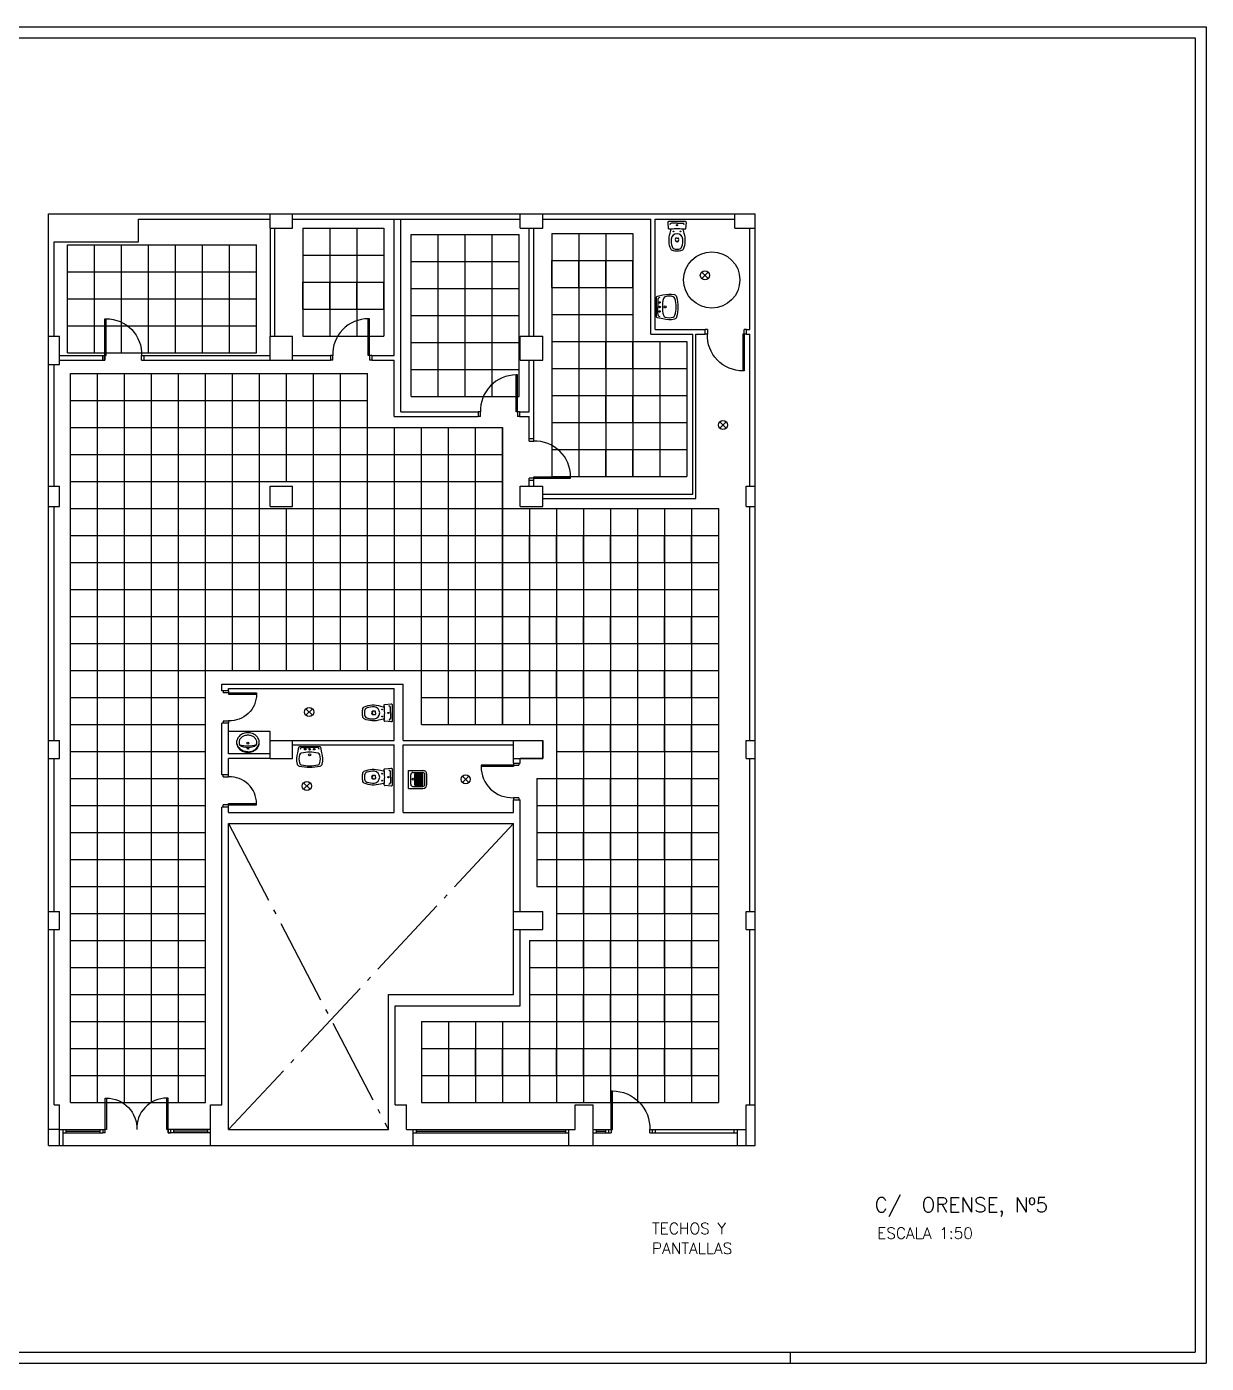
# Model space of a CAD drawing. Extents: x 131 to 495, y 66 to 228.
# Drawn here: x 153.85 to 180.07, y 65.85 to 95.55 of the extents above; entities that cross this region are included whole.
import ezdxf

# ---------------------------------------------------------------- set-up
doc = ezdxf.new("R2010")
doc.units = 0
doc.linetypes.add('ACAD_ISO04W100', pattern=[30.5, 24, -3, 0.5, -3])
doc.linetypes.add('PUNTOS', pattern=[0.25, 0, -0.25])
doc.layers.get('0').update_dxf_attribs({"linetype": 'CONTINUOUS'})
for name, color, linetype in [('2', 7, 'CONTINUOUS'), ('FORMATO', 7, 'CONTINUOUS'), ('PANTALLAS', 2, 'CONTINUOUS'), ('PLANTA', 5, 'CONTINUOUS'), ('SAN', 7, 'CONTINUOUS'), ('TECHO', 4, 'CONTINUOUS')]:
    doc.layers.add(name, color=color, linetype=linetype)
doc.styles.add('ROMANS', font='romans')

# ---------------------------------------------------------------- blocks, each defined once
blk = doc.blocks.new('012311')
for p, q in [((-0.2, 0), (0.2, 0)), ((-0.2, 0), (-0.2, -0.317)), ((0.2, 0), (0.2, -0.317)), ((-0.155, -0.095), (-0.155, -0.312)), ((-0.126, -0.136), (-0.126, -0.316)), ((-0.126, -0.136), (0.124, -0.136)), ((-0.126, -0.166), (0.124, -0.166)), ((-0.126, -0.196), (0.124, -0.196)), ((-0.126, -0.226), (0.124, -0.226)), ((-0.126, -0.256), (0.124, -0.256)), ((-0.126, -0.286), (0.124, -0.286)), ((-0.105, -0.045), (0.105, -0.045)), ((0.124, -0.136), (0.124, -0.316)), ((0.155, -0.095), (0.155, -0.312)), ((-0.126, -0.316), (0.124, -0.316)), ((-0.11, -0.407), (0.11, -0.407)), ((-0.105, -0.362), (0.105, -0.362))]:
    blk.add_line(p, q)
blk.add_circle((0.003, -0.098), 0.0213)
for centre, radius, start, end in [((-0.105, -0.095), 0.0501, 90, 180), ((0.105, -0.095), 0.0501, 0, 90), ((-0.11, -0.317), 0.0902, 180, 270), ((-0.105, -0.312), 0.0501, 180, 270), ((0.105, -0.312), 0.0501, 270, 0), ((0.11, -0.317), 0.0902, 270, 0)]:
    blk.add_arc(centre, radius, start, end)
blk = doc.blocks.new('012114')
for p, q in [((0, -0.041), (-0.126, -0.041)), ((0, -0.041), (0.126, -0.041)), ((0, -0.372), (-0.025, -0.372)), ((0, -0.372), (0.025, -0.372))]:
    blk.add_line(p, q)
blk.add_lwpolyline([(0.17, -0.179, 0.006856), (0.131, -0.175), (0.152, -0.264, -0.190618), (0.133, -0.625, -0.225225), (0.1, -0.652, -0.063558), (0, -0.665, -0.063558), (-0.1, -0.652, -0.225225), (-0.133, -0.625, -0.190618), (-0.152, -0.264), (-0.131, -0.175, 0.006856), (-0.17, -0.179, -0.425204), (-0.187, -0.165), (-0.2, -0.024, -0.440217), (-0.179, 0), (0, 0), (0.179, 0, -0.440217), (0.2, -0.024), (0.187, -0.165)], format="xyb")
for centre, radius in [((-0.078, -0.225), 0.008), ((0, -0.087), 0.0125), ((0.078, -0.225), 0.008)]:
    blk.add_circle(centre, radius)
for centre, radius, start, end in [((-0.122, -0.078), 0.0372, 96.0407, 181.7016), ((0, -0.412), 0.133, 6.8934, 173.1066), ((0, -1.582), 1.413, 90, 95.3323), ((0, -1.582), 1.413, 84.6677, 90), ((0.122, -0.078), 0.0372, 358.2984, 83.9593), ((0.172, -0.164), 0.015, 263.0963, 355.2379), ((0.314, -0.419), 0.447, 176.9791, 198.8669), ((-0.033, -0.538), 0.08, 198.8669, 263.0722), ((0.087, -0.406), 0.125, 168.5881, 191.4119), ((0, -0.408), 0.0386, 195.7788, 344.2212), ((-0.025, -0.382), 0.01, 90, 180), ((0, -0.422), 0.0366, 195.2314, 344.7686), ((0.025, -0.382), 0.01, 0, 90), ((-0.087, -0.406), 0.125, 348.5881, 11.4119), ((0.033, -0.538), 0.08, 276.9278, 341.1331), ((-0.314, -0.419), 0.447, 341.1331, 3.0209), ((0, -0.268), 0.352, 263.0722, 270), ((0, -0.268), 0.352, 270, 276.9278)]:
    blk.add_arc(centre, radius, start, end)
blk = doc.blocks.new('012314')
blk.add_lwpolyline([(-0.28, -0.24, 0.113017), (-0.259, -0.33, 0.103369), (-0.198, -0.41, 0.092126), (-0.109, -0.461, 0.085497), (0, -0.48, 0.085497), (0.109, -0.461, 0.092126), (0.198, -0.41, 0.103369), (0.259, -0.33, 0.113017), (0.28, -0.24, 0.113017), (0.259, -0.15, 0.103369), (0.198, -0.07, 0.092126), (0.109, -0.019, 0.085497), (0, 0, 0.085497), (-0.109, -0.019, 0.092126), (-0.198, -0.07, 0.103369), (-0.259, -0.15, 0.113017)], format="xyb", close=True)
for points in [[(-0.22, -0.24, 0.113017), (-0.205, -0.304, 0.103369), (-0.159, -0.364, 0.092126), (-0.089, -0.405, 0.085497), (0, -0.42, 0.085497), (0.089, -0.405, 0.092126), (0.159, -0.364, 0.103369), (0.205, -0.304, 0.113017), (0.22, -0.24, 0.105724), (0.207, -0.18, 0.103369)], [(-0.207, -0.18, 0.105724), (-0.22, -0.24, 0.113017)], [(0, -0.01, 0.085497), (-0.106, -0.028, 0.088222), (-0.188, -0.075, 0.098942)], [(0, -0.01, -0.085497), (0.106, -0.028, -0.088222), (0.188, -0.075, -0.098942)]]:
    blk.add_lwpolyline(points, format="xyb")
for centre, radius in [((0, -0.223), 0.0225), ((0, -0.09), 0.0175)]:
    blk.add_circle(centre, radius)
for centre, radius, start, end in [((-0.029, -0.276), 0.256, 128.4812, 167.4912), ((0, -0.508), 0.388, 57.6961, 122.3039), ((0, -1.187), 1.028, 78.3757, 101.6243), ((0.029, -0.276), 0.256, 12.5088, 51.5188)]:
    blk.add_arc(centre, radius, start, end)
blk = doc.blocks.new('012102')
for p in [(-0.148, -0.025), (0.148, -0.025)]:
    blk.add_line(p, (0, -0.025))
blk.add_lwpolyline([(0.221, 0, -0.356176), (0.241, -0.016), (0.266, -0.14, -0.119815), (0.273, -0.396, -0.294219), (0.228, -0.444, -0.064372), (0, -0.47, -0.064372), (-0.228, -0.444, -0.294219), (-0.273, -0.396, -0.119815), (-0.266, -0.14), (-0.241, -0.016, -0.356176), (-0.221, 0), (0, 0)], format="xyb", close=True)
at = {"linetype": 'PUNTOS'}
for centre in [(-0.1, -0.065), (0.1, -0.065)]:
    blk.add_circle(centre, 0.015, dxfattribs=at)
for centre, radius in [((0, -0.19), 0.023), ((0, -0.065), 0.0175)]:
    blk.add_circle(centre, radius)
for centre, radius, start, end in [((0.04, -0.279), 0.28, 161.6517, 198.3483), ((-0.169, -0.21), 0.06, 106.3491, 161.6517), ((-0.151, -0.092), 0.067, 87.0352, 159.0483), ((-0.007, -0.761), 0.634, 89.3416, 106.3491), ((0.007, -0.761), 0.634, 73.6509, 90.6584), ((0.151, -0.092), 0.067, 20.9517, 92.9648), ((0.169, -0.21), 0.06, 18.3483, 73.6509), ((-0.04, -0.279), 0.28, 341.6517, 18.3483), ((-0.169, -0.349), 0.06, 198.3483, 253.6509), ((-0.007, 0.202), 0.634, 253.6509, 270.6584), ((0.007, 0.202), 0.634, 269.3416, 286.3491), ((0.169, -0.349), 0.06, 286.3491, 341.6517)]:
    blk.add_arc(centre, radius, start, end)
blk = doc.blocks.new('PANTALLA')
at = {"layer": 'PANTALLAS'}
for p, q in [((0, 0), (0, 0.6)), ((0, 0.6), (0.6, 0.6)), ((0.6, 0), (0.6, 0.6)), ((0, 0), (0.6, 0))]:
    blk.add_line(p, q, dxfattribs=at)
blk = doc.blocks.new('071101')
for p, q in [((-0.07, 0.074), (0.075, -0.071)), ((-0.07, -0.071), (0.075, 0.074))]:
    blk.add_line(p, q)
blk.add_circle((0.002, 0.001), 0.102)

msp = doc.modelspace()

# ---------------------------------------------------------------- linework, layer by layer
for p, q in [((154.653, 71.046), (155.546, 71.046)), ((154.723, 71.046), (154.723, 70.976)), ((154.723, 71.011), (155.476, 71.011)), ((155.476, 71.046), (155.476, 70.976)), ((155.546, 71.046), (155.546, 70.976)), ((155.596, 70.976), (155.596, 71.046)), ((156.996, 70.976), (156.996, 71.046)), ((157.939, 71.046), (157.046, 71.046)), ((157.046, 71.046), (157.046, 70.976)), ((157.116, 71.046), (157.116, 70.976)), ((157.869, 71.011), (157.116, 71.011)), ((157.869, 71.046), (157.869, 70.976)), ((162.434, 71.046), (165.894, 71.046)), ((162.504, 71.046), (162.504, 70.976)), ((162.504, 71.011), (165.824, 71.011)), ((165.824, 71.046), (165.824, 70.976)), ((166.439, 71.046), (166.789, 71.046)), ((166.439, 71.046), (166.789, 71.046)), ((166.509, 71.046), (166.509, 70.976)), ((166.509, 71.011), (166.719, 71.011)), ((166.719, 70.976), (166.719, 71.046)), ((166.789, 70.976), (166.789, 71.046)), ((167.749, 71.046), (169.639, 71.046)), ((167.749, 71.046), (167.749, 70.976)), ((167.819, 71.046), (167.819, 70.976)), ((169.569, 71.046), (169.569, 70.976)), ((154.653, 70.976), (155.546, 70.976)), ((154.653, 70.696), (157.939, 70.696)), ((155.596, 70.976), (155.546, 70.976)), ((156.996, 70.976), (157.046, 70.976)), ((157.939, 70.976), (157.046, 70.976)), ((162.434, 70.976), (165.894, 70.976)), ((162.434, 70.696), (165.894, 70.696)), ((166.439, 70.976), (166.789, 70.976)), ((166.439, 70.696), (169.639, 70.696)), ((166.789, 70.976), (166.789, 70.976)), ((167.749, 70.976), (169.639, 70.976))]:
    msp.add_line(p, q)
at = {"layer": '2'}
for p, q in [((155.616, 88.246), (155.616, 89.066)), ((161.443, 88.246), (161.443, 89.066)), ((168.98, 88.826), (168.93, 88.826)), ((168.98, 88.826), (168.98, 88.726)), ((169.8, 88.726), (169.8, 88.826)), ((169.85, 88.826), (169.8, 88.826)), ((169.8, 88.726), (169.77, 88.726)), ((169.77, 88.726), (169.77, 87.906)), ((155.586, 88.246), (155.616, 88.246)), ((155.586, 88.246), (155.586, 88.146)), ((156.406, 88.146), (156.406, 88.246)), ((160.603, 88.246), (160.603, 88.146)), ((160.653, 88.146), (160.653, 88.246)), ((161.473, 88.246), (161.443, 88.246)), ((161.473, 88.246), (161.473, 88.146)), ((161.523, 88.246), (161.523, 88.146)), ((155.536, 88.146), (155.586, 88.146)), ((156.406, 88.146), (156.456, 88.146)), ((160.653, 88.146), (160.603, 88.146)), ((161.523, 88.146), (161.473, 88.146)), ((164.727, 86.996), (164.727, 87.816)), ((163.937, 86.896), (163.887, 86.896)), ((163.937, 86.896), (163.937, 86.996)), ((164.757, 86.996), (164.727, 86.996)), ((164.757, 86.996), (164.757, 86.896)), ((164.807, 86.896), (164.757, 86.896)), ((165.019, 86.345), (165.019, 86.395)), ((165.019, 86.345), (165.119, 86.345)), ((165.119, 85.555), (165.939, 85.555)), ((165.119, 85.525), (165.119, 85.555)), ((165.019, 85.475), (165.019, 85.525)), ((165.119, 85.525), (165.019, 85.525)), ((158.219, 80.801), (158.219, 80.751)), ((158.339, 80.751), (158.219, 80.751)), ((158.339, 80.751), (158.339, 80.721)), ((158.339, 80.721), (158.959, 80.721)), ((158.219, 80.131), (158.219, 80.081)), ((158.219, 80.131), (158.339, 80.131)), ((164.669, 79.113), (163.949, 79.113)), ((164.669, 79.143), (164.669, 79.113)), ((164.669, 79.143), (164.789, 79.143)), ((164.789, 79.193), (164.789, 79.143)), ((158.219, 78.884), (158.219, 78.934)), ((158.219, 78.884), (158.339, 78.884)), ((164.789, 78.423), (164.669, 78.423)), ((164.789, 78.423), (164.789, 78.373)), ((158.219, 78.214), (158.219, 78.264)), ((158.339, 78.264), (158.219, 78.264)), ((158.339, 78.294), (158.959, 78.294)), ((158.339, 78.264), (158.339, 78.294)), ((166.869, 71.046), (166.869, 71.906)), ((155.626, 71.746), (155.626, 71.046)), ((156.966, 71.046), (156.966, 71.746)), ((155.626, 71.046), (155.596, 71.046)), ((156.996, 71.046), (156.966, 71.046)), ((156.966, 71.046), (156.996, 71.046)), ((156.996, 71.046), (156.996, 70.976)), ((166.839, 71.046), (166.839, 70.976)), ((166.839, 71.046), (166.869, 71.046)), ((167.699, 70.976), (167.699, 71.046)), ((157.046, 70.976), (156.996, 70.976)), ((166.789, 70.976), (166.839, 70.976)), ((167.699, 70.976), (167.749, 70.976))]:
    msp.add_line(p, q, dxfattribs=at)
for points in [[(155.536, 88.246), (155.586, 88.246), (155.586, 89.066), (155.616, 89.066, -0.42517), (156.406, 88.246), (156.456, 88.246)], [(161.523, 88.246), (161.473, 88.246), (161.473, 89.066), (161.443, 89.066, 0.42517), (160.653, 88.246), (160.603, 88.246)], [(169.85, 88.726), (169.8, 88.726), (169.8, 87.906), (169.77, 87.906, -0.42517), (168.98, 88.726), (168.93, 88.726)], [(164.807, 86.996), (164.757, 86.996), (164.757, 87.816), (164.727, 87.816, 0.42517), (163.937, 86.996), (163.887, 86.996)], [(165.119, 85.475), (165.119, 85.525), (165.939, 85.525), (165.939, 85.555, 0.42517), (165.119, 86.345), (165.119, 86.395)], [(158.339, 80.801), (158.339, 80.751), (158.959, 80.751), (158.959, 80.721, -0.42881), (158.339, 80.131), (158.339, 80.081)], [(164.669, 79.193), (164.669, 79.143), (163.949, 79.143), (163.949, 79.113, 0.426731), (164.669, 78.423), (164.669, 78.373)], [(158.339, 78.214), (158.339, 78.264), (158.959, 78.264), (158.959, 78.294, 0.42881), (158.339, 78.884), (158.339, 78.934)], [(166.789, 71.046), (166.839, 71.046), (166.839, 71.906), (166.869, 71.906, -0.42465), (167.699, 71.046), (167.749, 71.046)], [(155.546, 71.046), (155.596, 71.046), (155.596, 71.746), (155.626, 71.746, -0.427098), (156.296, 71.046)], [(157.046, 71.046), (156.996, 71.046), (156.996, 71.746), (156.966, 71.746, 0.427098), (156.296, 71.046)]]:
    msp.add_lwpolyline(points, format="xyb", dxfattribs=at)
msp.add_circle((169.076, 89.928), 0.625, dxfattribs=at)
at = {"layer": 'FORMATO', "color": 4}
for p, q in [((131.383, 95.555), (180.066, 95.555)), ((180.066, 95.555), (180.066, 65.855)), ((170.816, 66.105), (170.816, 65.855)), ((131.383, 65.855), (180.066, 65.855))]:
    msp.add_line(p, q, dxfattribs=at)
at = {"layer": 'FORMATO', "color": 6}
for p, q in [((132.883, 95.305), (179.816, 95.305)), ((179.816, 95.305), (179.816, 66.105)), ((132.883, 66.105), (179.816, 66.105))]:
    msp.add_line(p, q, dxfattribs=at)
at = {"layer": 'PLANTA'}
for p, q in [((154.339, 91.396), (170.039, 91.396)), ((154.339, 70.696), (154.339, 91.396)), ((156.339, 91.276), (159.259, 91.276)), ((156.339, 90.776), (156.339, 91.276)), ((159.759, 91.276), (164.819, 91.276)), ((162.019, 88.246), (162.019, 91.276)), ((162.169, 86.996), (162.169, 91.276)), ((165.319, 91.276), (167.719, 91.276)), ((167.719, 88.726), (167.719, 91.276)), ((167.819, 88.826), (167.819, 91.276)), ((167.819, 91.276), (169.589, 91.276)), ((170.039, 70.696), (170.039, 91.396)), ((159.259, 91.076), (159.259, 88.676)), ((159.359, 91.076), (159.359, 88.676)), ((165.019, 88.676), (165.019, 91.076)), ((165.119, 88.676), (165.119, 91.076)), ((169.919, 88.826), (169.919, 91.076)), ((154.459, 88.676), (154.459, 90.776)), ((154.459, 90.776), (156.339, 90.776)), ((167.819, 88.826), (168.93, 88.826)), ((168.93, 88.726), (168.93, 88.826)), ((169.85, 88.826), (169.919, 88.826)), ((169.85, 88.726), (169.85, 88.826)), ((167.719, 88.726), (168.656, 88.726)), ((168.656, 85.171), (168.656, 88.726)), ((168.719, 88.726), (168.93, 88.726)), ((168.719, 85.071), (168.719, 88.726)), ((169.85, 88.726), (169.919, 88.726)), ((169.919, 85.346), (169.919, 88.726)), ((154.584, 88.246), (155.536, 88.246)), ((155.536, 88.246), (155.536, 88.146)), ((155.584, 88.146), (155.584, 88.246)), ((156.456, 88.246), (159.259, 88.246)), ((156.456, 88.246), (156.456, 88.146)), ((159.759, 88.246), (160.603, 88.246)), ((161.523, 88.246), (162.019, 88.246)), ((154.459, 85.346), (154.459, 88.046)), ((154.584, 88.146), (155.536, 88.146)), ((156.456, 88.146), (159.259, 88.146)), ((159.759, 88.146), (160.603, 88.146)), ((161.523, 88.146), (162.019, 88.146)), ((162.019, 86.896), (162.019, 88.146)), ((165.019, 86.996), (165.019, 88.146)), ((165.119, 86.395), (165.119, 88.146)), ((162.019, 86.896), (163.887, 86.896)), ((162.169, 86.996), (163.887, 86.996)), ((163.887, 86.996), (163.887, 86.896)), ((164.807, 86.996), (165.019, 86.996)), ((164.807, 86.996), (164.807, 86.896)), ((164.807, 86.896), (165.019, 86.896)), ((165.019, 86.395), (165.019, 86.896)), ((165.119, 86.395), (165.019, 86.395)), ((165.119, 85.475), (165.019, 85.475)), ((165.019, 85.346), (165.019, 85.475)), ((165.119, 85.346), (165.119, 85.475)), ((165.319, 85.171), (168.656, 85.171)), ((165.319, 85.071), (168.719, 85.071)), ((154.459, 79.696), (154.459, 84.896)), ((169.919, 79.696), (169.919, 84.896)), ((158.189, 80.946), (162.219, 80.946)), ((158.189, 80.801), (158.189, 80.946)), ((158.339, 80.801), (158.189, 80.801)), ((158.339, 80.846), (162.019, 80.846)), ((158.339, 80.801), (158.339, 80.846)), ((162.019, 79.696), (162.019, 80.846)), ((162.219, 79.696), (162.219, 80.946)), ((158.189, 78.934), (158.189, 80.081)), ((158.339, 80.081), (158.189, 80.081)), ((158.339, 79.396), (158.339, 80.081)), ((159.759, 79.696), (162.019, 79.696)), ((159.759, 79.596), (162.019, 79.596)), ((162.019, 78.096), (162.019, 79.596)), ((162.219, 79.696), (164.789, 79.696)), ((162.219, 79.596), (164.669, 79.596)), ((162.219, 79.596), (164.669, 79.596)), ((162.219, 78.096), (162.219, 79.596)), ((165.319, 79.696), (165.319, 79.296)), ((159.259, 79.396), (158.339, 79.396)), ((154.459, 75.896), (154.459, 79.296)), ((159.259, 79.296), (158.339, 79.296)), ((158.339, 78.934), (158.339, 79.296)), ((164.669, 79.193), (164.669, 79.296)), ((164.669, 79.193), (164.819, 79.193)), ((164.819, 79.193), (164.819, 79.296)), ((165.319, 79.296), (164.819, 79.296)), ((169.919, 75.896), (169.919, 79.296)), ((158.339, 78.934), (158.189, 78.934)), ((158.339, 78.214), (158.189, 78.214)), ((158.189, 77.846), (158.189, 78.214)), ((158.339, 78.096), (158.339, 78.214)), ((164.669, 78.373), (164.819, 78.373)), ((164.669, 78.096), (164.669, 78.373)), ((164.819, 75.896), (164.819, 78.373)), ((158.189, 71.596), (158.189, 77.846)), ((158.339, 78.096), (162.019, 78.096)), ((158.339, 77.846), (164.669, 77.846)), ((158.339, 71.046), (158.339, 77.846)), ((162.219, 78.096), (164.669, 78.096)), ((164.669, 74.046), (164.669, 77.846)), ((154.459, 71.596), (154.459, 75.496)), ((164.819, 73.796), (164.819, 75.496)), ((169.919, 71.596), (169.919, 75.496)), ((161.889, 74.046), (164.669, 74.046)), ((161.889, 71.046), (161.889, 74.046)), ((162.039, 73.796), (164.819, 73.796)), ((162.039, 71.596), (162.039, 73.796)), ((154.459, 71.596), (154.584, 71.596)), ((154.584, 71.046), (154.584, 71.596)), ((157.939, 70.696), (157.939, 71.596)), ((157.939, 71.596), (158.189, 71.596)), ((162.039, 71.596), (162.289, 71.596)), ((162.289, 71.046), (162.289, 71.596)), ((166.039, 71.046), (166.039, 71.596)), ((166.039, 71.596), (166.439, 71.596)), ((166.439, 70.696), (166.439, 71.596)), ((169.839, 71.046), (169.839, 71.596)), ((169.839, 71.596), (170.039, 71.596)), ((154.584, 71.046), (154.653, 71.046)), ((154.653, 71.046), (154.653, 70.696)), ((158.339, 71.046), (161.889, 71.046)), ((162.289, 71.046), (162.434, 71.046)), ((162.434, 71.046), (162.434, 70.696)), ((165.894, 71.046), (166.039, 71.046)), ((165.894, 71.046), (165.894, 70.696)), ((169.639, 71.046), (169.839, 71.046)), ((169.639, 71.046), (169.639, 70.696)), ((154.339, 70.696), (154.653, 70.696)), ((157.939, 70.696), (162.434, 70.696)), ((165.894, 70.696), (166.439, 70.696)), ((169.639, 70.696), (170.039, 70.696))]:
    msp.add_line(p, q, dxfattribs=at)
at = {"layer": 'PLANTA', "color": 1}
for p, q in [((159.259, 91.076), (159.259, 91.396)), ((159.759, 91.076), (159.759, 91.396)), ((164.819, 91.076), (164.819, 91.396)), ((165.319, 91.076), (165.319, 91.396)), ((169.589, 91.076), (169.589, 91.396)), ((159.259, 91.076), (159.759, 91.076)), ((164.819, 91.076), (165.319, 91.076)), ((169.589, 91.076), (170.039, 91.076)), ((154.339, 88.676), (154.584, 88.676)), ((154.584, 88.046), (154.584, 88.676)), ((159.259, 88.146), (159.259, 88.676)), ((159.259, 88.676), (159.759, 88.676)), ((159.759, 88.146), (159.759, 88.676)), ((164.819, 88.146), (164.819, 88.676)), ((164.819, 88.676), (165.319, 88.676)), ((165.319, 88.146), (165.319, 88.676)), ((154.339, 88.046), (154.584, 88.046)), ((159.259, 88.146), (159.759, 88.146)), ((164.819, 88.146), (165.319, 88.146)), ((154.339, 85.346), (154.584, 85.346)), ((154.584, 84.896), (154.584, 85.346)), ((159.259, 84.896), (159.259, 85.346)), ((159.259, 85.346), (159.759, 85.346)), ((159.759, 84.896), (159.759, 85.346)), ((164.819, 84.896), (164.819, 85.346)), ((164.819, 85.346), (165.319, 85.346)), ((165.319, 84.896), (165.319, 85.346)), ((169.839, 85.346), (170.039, 85.346)), ((169.839, 84.896), (169.839, 85.346)), ((154.339, 84.896), (154.584, 84.896)), ((159.259, 84.896), (159.759, 84.896)), ((164.819, 84.896), (165.319, 84.896)), ((169.839, 84.896), (170.039, 84.896)), ((154.339, 79.696), (154.584, 79.696)), ((154.584, 79.296), (154.584, 79.696)), ((159.259, 79.296), (159.259, 79.696)), ((159.259, 79.696), (159.759, 79.696)), ((159.759, 79.296), (159.759, 79.696)), ((164.669, 79.696), (165.319, 79.696)), ((164.669, 79.296), (164.669, 79.696)), ((164.819, 79.696), (165.319, 79.696)), ((165.319, 79.296), (165.319, 79.696)), ((169.839, 79.296), (169.839, 79.696)), ((169.839, 79.696), (170.039, 79.696)), ((154.339, 79.296), (154.584, 79.296)), ((159.259, 79.296), (159.759, 79.296)), ((164.669, 79.296), (165.319, 79.296)), ((169.839, 79.296), (170.039, 79.296)), ((154.339, 75.896), (154.584, 75.896)), ((154.584, 75.496), (154.584, 75.896)), ((164.669, 75.896), (165.319, 75.896)), ((165.319, 75.496), (165.319, 75.896)), ((169.839, 75.496), (169.839, 75.896)), ((169.839, 75.896), (170.039, 75.896)), ((154.339, 75.496), (154.584, 75.496)), ((164.669, 75.496), (165.319, 75.496)), ((169.839, 75.496), (170.039, 75.496)), ((154.584, 71.046), (154.339, 71.046)), ((154.584, 70.696), (154.584, 71.046)), ((169.839, 70.696), (169.839, 71.046))]:
    msp.add_line(p, q, dxfattribs=at)
at = {"layer": 'PLANTA', "color": 4, "linetype": 'ACAD_ISO04W100', "ltscale": 0.08}
for p, q in [((164.669, 77.846), (158.339, 71.046)), ((158.339, 77.846), (161.889, 71.046))]:
    msp.add_line(p, q, dxfattribs=at)
at = {"layer": 'SAN'}
for p, q in [((159.259, 79.896), (158.339, 79.896)), ((159.259, 79.696), (159.259, 79.896))]:
    msp.add_line(p, q, dxfattribs=at)
at = {"layer": 'TECHO'}
for p, q in [((159.989, 91.076), (161.789, 91.076)), ((159.989, 91.076), (159.989, 88.676)), ((160.589, 91.076), (160.589, 88.676)), ((161.189, 91.076), (161.189, 88.676)), ((161.789, 91.076), (161.789, 88.676)), ((162.394, 87.336), (162.394, 90.936)), ((162.394, 90.936), (164.794, 90.936)), ((162.994, 87.336), (162.994, 90.936)), ((163.594, 87.336), (163.594, 90.936)), ((164.194, 87.336), (164.194, 90.936)), ((164.794, 87.336), (164.794, 90.936)), ((165.519, 90.962), (167.319, 90.962)), ((165.519, 90.962), (165.519, 85.562)), ((166.119, 90.962), (166.119, 85.562)), ((166.719, 90.962), (166.719, 85.562)), ((167.319, 90.962), (167.319, 85.562)), ((154.759, 90.711), (158.959, 90.711)), ((154.759, 88.311), (154.759, 90.711)), ((155.359, 88.311), (155.359, 90.711)), ((155.959, 88.311), (155.959, 90.711)), ((156.559, 88.311), (156.559, 90.711)), ((157.159, 88.311), (157.159, 90.711)), ((157.759, 88.311), (157.759, 90.711)), ((158.359, 88.311), (158.359, 90.711)), ((158.959, 88.311), (158.959, 90.711)), ((159.989, 90.476), (161.789, 90.476)), ((162.394, 90.336), (164.794, 90.336)), ((165.519, 90.362), (167.319, 90.362)), ((154.759, 90.111), (158.959, 90.111)), ((159.989, 89.876), (161.789, 89.876)), ((162.394, 89.736), (164.794, 89.736)), ((165.519, 89.762), (167.319, 89.762)), ((154.759, 89.511), (158.959, 89.511)), ((159.989, 89.276), (161.789, 89.276)), ((162.394, 89.136), (164.794, 89.136)), ((165.519, 89.162), (167.319, 89.162)), ((154.759, 88.911), (158.959, 88.911)), ((159.989, 88.676), (161.789, 88.676)), ((162.394, 88.536), (164.794, 88.536)), ((165.519, 88.562), (168.519, 88.562)), ((167.919, 88.562), (167.919, 85.562)), ((168.519, 88.562), (168.519, 85.562)), ((154.759, 88.311), (158.959, 88.311)), ((162.394, 87.936), (164.794, 87.936)), ((165.519, 87.962), (168.519, 87.962)), ((154.824, 71.646), (154.824, 87.846)), ((154.824, 87.846), (161.424, 87.846)), ((155.424, 71.646), (155.424, 87.846)), ((156.024, 71.646), (156.024, 87.846)), ((156.624, 71.646), (156.624, 87.846)), ((157.224, 71.646), (157.224, 87.846)), ((157.824, 71.646), (157.824, 87.846)), ((158.424, 81.246), (158.424, 87.846)), ((159.024, 81.246), (159.024, 87.846)), ((159.624, 85.446), (159.624, 87.846)), ((160.224, 81.246), (160.224, 87.846)), ((160.824, 81.246), (160.824, 87.846)), ((161.424, 81.246), (161.424, 87.846)), ((162.394, 87.336), (164.794, 87.336)), ((165.519, 87.362), (168.519, 87.362)), ((154.824, 87.246), (161.424, 87.246)), ((165.519, 86.762), (168.519, 86.762)), ((154.824, 86.646), (164.424, 86.646)), ((162.024, 81.246), (162.024, 86.646)), ((162.624, 80.046), (162.624, 86.646)), ((163.224, 80.046), (163.224, 86.646)), ((163.824, 80.046), (163.824, 86.646)), ((164.424, 86.646), (164.424, 80.046)), ((164.424, 80.046), (164.424, 86.646)), ((165.519, 86.162), (168.519, 86.162)), ((154.824, 86.046), (164.424, 86.046)), ((165.519, 85.562), (168.519, 85.562)), ((154.824, 85.446), (164.424, 85.446)), ((154.824, 84.846), (163.824, 84.846)), ((159.624, 81.246), (159.624, 84.846)), ((163.824, 84.846), (169.224, 84.846)), ((165.024, 84.846), (165.024, 80.046)), ((165.624, 84.846), (165.624, 71.646)), ((166.224, 84.846), (166.224, 71.646)), ((166.824, 84.846), (166.824, 71.646)), ((167.424, 84.846), (167.424, 71.646)), ((168.024, 84.846), (168.024, 71.646)), ((168.624, 84.846), (168.624, 71.646)), ((169.224, 84.846), (169.224, 71.646)), ((154.824, 84.246), (163.824, 84.246)), ((163.824, 84.246), (169.224, 84.246)), ((154.824, 83.646), (163.824, 83.646)), ((163.824, 83.646), (169.224, 83.646)), ((154.824, 83.046), (163.824, 83.046)), ((163.824, 83.046), (169.224, 83.046)), ((154.824, 82.446), (163.824, 82.446)), ((163.824, 82.446), (169.224, 82.446)), ((154.824, 81.846), (163.824, 81.846)), ((163.824, 81.846), (169.224, 81.846)), ((154.824, 81.246), (163.824, 81.246)), ((163.824, 81.246), (169.224, 81.246)), ((154.824, 80.646), (157.824, 80.646)), ((162.624, 80.646), (163.824, 80.646)), ((163.824, 80.646), (169.224, 80.646)), ((154.824, 80.046), (157.824, 80.046)), ((162.624, 80.046), (163.824, 80.046)), ((163.824, 80.046), (169.224, 80.046)), ((154.824, 79.446), (157.824, 79.446)), ((165.624, 79.446), (169.224, 79.446)), ((154.824, 78.846), (157.824, 78.846)), ((165.188, 78.846), (169.224, 78.846)), ((165.188, 78.846), (165.188, 76.446)), ((154.824, 78.246), (157.824, 78.246)), ((165.188, 78.246), (169.224, 78.246)), ((154.824, 77.646), (157.824, 77.646)), ((165.188, 77.646), (169.224, 77.646)), ((154.824, 77.046), (157.824, 77.046)), ((165.188, 77.046), (169.224, 77.046)), ((154.824, 76.446), (157.824, 76.446)), ((165.188, 76.446), (169.224, 76.446)), ((154.824, 75.846), (157.824, 75.846)), ((165.624, 75.846), (169.224, 75.846)), ((154.824, 75.246), (157.824, 75.246)), ((165.024, 75.246), (169.224, 75.246)), ((165.024, 75.246), (165.024, 71.646)), ((154.824, 74.646), (157.824, 74.646)), ((165.024, 74.646), (169.224, 74.646)), ((154.824, 74.046), (157.824, 74.046)), ((165.024, 74.046), (169.224, 74.046)), ((154.824, 73.446), (157.824, 73.446)), ((162.624, 73.446), (169.224, 73.446)), ((162.624, 73.446), (162.624, 71.646)), ((163.224, 73.446), (163.224, 71.646)), ((163.824, 73.446), (163.824, 71.646)), ((164.424, 73.446), (164.424, 71.646)), ((154.824, 72.846), (157.824, 72.846)), ((162.624, 72.846), (169.224, 72.846)), ((154.824, 72.246), (157.824, 72.246)), ((162.624, 72.246), (169.224, 72.246)), ((154.824, 71.646), (157.824, 71.646)), ((162.624, 71.646), (169.224, 71.646))]:
    msp.add_line(p, q, dxfattribs=at)

# ---------------------------------------------------------------- block references
at = {"layer": 'PANTALLAS'}
for name, p in [('PANTALLA', (157.159, 90.111)), ('PANTALLA', (162.994, 89.736)), ('PANTALLA', (163.594, 89.736)), ('PANTALLA', (165.519, 89.762)), ('PANTALLA', (166.719, 89.762)), ('PANTALLA', (155.359, 89.511)), ('071101', (168.922, 90.029)), ('PANTALLA', (159.989, 89.276)), ('PANTALLA', (161.189, 89.276)), ('PANTALLA', (157.159, 88.911)), ('PANTALLA', (162.994, 87.936)), ('PANTALLA', (163.594, 87.936)), ('PANTALLA', (166.719, 87.962)), ('PANTALLA', (166.719, 86.762)), ('PANTALLA', (156.024, 86.646)), ('PANTALLA', (157.824, 86.646)), ('PANTALLA', (159.624, 86.646)), ('071101', (169.323, 86.703)), ('PANTALLA', (166.719, 85.562)), ('PANTALLA', (156.024, 85.446)), ('PANTALLA', (157.824, 85.446)), ('PANTALLA', (160.224, 84.846)), ('PANTALLA', (161.424, 84.846)), ('PANTALLA', (162.624, 84.846)), ('PANTALLA', (156.024, 84.246)), ('PANTALLA', (157.824, 84.246)), ('PANTALLA', (160.224, 83.646)), ('PANTALLA', (161.424, 83.646)), ('PANTALLA', (162.624, 83.646)), ('PANTALLA', (165.024, 83.646)), ('PANTALLA', (166.224, 83.646)), ('PANTALLA', (168.024, 83.646)), ('PANTALLA', (156.024, 83.046)), ('PANTALLA', (156.024, 81.846)), ('PANTALLA', (157.824, 81.846)), ('PANTALLA', (159.624, 81.846)), ('PANTALLA', (161.424, 81.846)), ('PANTALLA', (163.224, 81.846)), ('PANTALLA', (165.024, 81.846)), ('PANTALLA', (166.224, 81.846)), ('PANTALLA', (168.024, 81.846)), ('PANTALLA', (156.024, 80.646)), ('PANTALLA', (163.224, 80.646)), ('PANTALLA', (165.024, 80.646)), ('PANTALLA', (166.224, 80.646)), ('PANTALLA', (168.024, 80.646)), ('071101', (160.128, 80.325)), ('PANTALLA', (156.024, 79.446)), ('PANTALLA', (166.224, 79.446)), ('PANTALLA', (168.024, 79.446)), ('PANTALLA', (156.024, 78.246)), ('071101', (160.076, 78.68)), ('071101', (163.604, 78.83)), ('PANTALLA', (166.224, 78.246)), ('PANTALLA', (168.024, 78.246)), ('PANTALLA', (156.024, 77.046)), ('PANTALLA', (166.224, 77.046)), ('PANTALLA', (168.024, 77.046)), ('PANTALLA', (156.024, 75.846)), ('PANTALLA', (166.224, 75.846)), ('PANTALLA', (168.024, 75.846)), ('PANTALLA', (156.024, 74.646)), ('PANTALLA', (166.224, 74.646)), ('PANTALLA', (168.024, 74.646)), ('PANTALLA', (156.024, 73.446)), ('PANTALLA', (166.224, 73.446)), ('PANTALLA', (168.024, 73.446)), ('PANTALLA', (156.024, 72.246)), ('PANTALLA', (163.824, 72.246)), ('PANTALLA', (165.024, 72.246)), ('PANTALLA', (166.224, 72.246)), ('PANTALLA', (168.024, 72.246))]:
    msp.add_blockref(name, p, dxfattribs=at)
at = {"layer": 'SAN'}
for name, p in [('012114', (168.304, 91.232)), ('012102', (160.14, 79.563))]:
    msp.add_blockref(name, p, dxfattribs=at)
for name, p, rotation in [('012102', (167.851, 89.328), 90), ('012114', (161.976, 80.307), 270), ('012114', (161.976, 78.879), 270), ('012311', (162.34, 78.829), 90)]:
    msp.add_blockref(name, p, dxfattribs=dict(at, rotation=rotation))
at = {"layer": 'SAN', "xscale": 0.9, "yscale": 0.9, "zscale": 0.9, "rotation": 180}
msp.add_blockref('012314', (158.768, 79.433), dxfattribs=at)

# ---------------------------------------------------------------- texts
at = {"layer": 'PLANTA', "color": 6, "style": 'ROMANS'}
for s, height, p in [('C/  ORENSE, Nº5', 0.32448, (172.695, 69.214)), ('TECHOS Y', 0.2496, (167.748, 68.725)), ('ESCALA 1:50', 0.2496, (172.751, 68.62)), ('PANTALLAS', 0.2496, (167.748, 68.283))]:
    msp.add_text(s, height=height, dxfattribs=at).set_placement(p)

doc.saveas('drawing.dxf')
